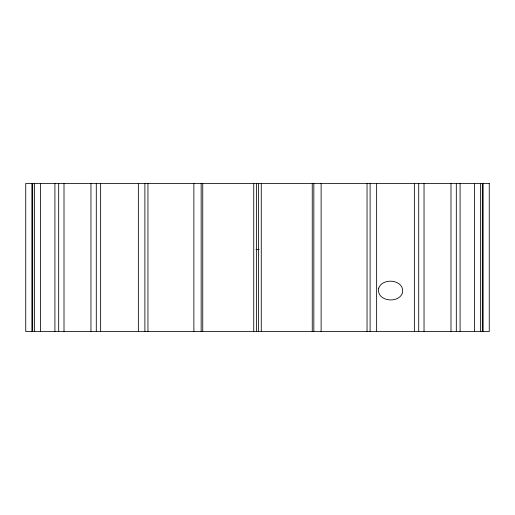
<?xml version="1.0" encoding="UTF-8"?>
<svg xmlns="http://www.w3.org/2000/svg" width="515" height="515" viewBox="0 0 515 515"><rect width="100%" height="100%" fill="white"/><g stroke="black" fill="none" stroke-linecap="round" stroke-linejoin="round"><path stroke-width="0.77" d="M255.923 249.588L259.077 249.588M483.102 183.456L483.102 331.544M482.33 183.456L482.33 331.544M480.379 183.456L480.379 331.544M474.437 183.456L474.437 331.544M460.088 183.456L460.088 331.544M456.316 183.456L456.316 331.544M450.992 183.456L450.992 331.544M424.038 183.456L424.038 331.544M418.708 183.456L418.708 331.544M414.363 183.456L414.363 331.544M376.639 183.456L376.639 331.544M370.111 183.456L370.111 331.544M367.041 183.456L367.041 331.544M321.122 183.456L321.122 331.544M313.841 183.456L313.841 331.544M312.251 183.456L312.251 331.544M261.266 183.456L261.266 331.544M258.44 183.456L258.44 331.544M256.56 183.456L256.56 331.544M253.734 183.456L253.734 331.544M202.749 183.456L202.749 331.544M201.159 183.456L201.159 331.544M193.878 183.456L193.878 331.544M147.96 183.456L147.96 331.544M144.889 183.456L144.889 331.544M138.361 183.456L138.361 331.544M100.637 183.456L100.637 331.544M96.292 183.456L96.292 331.544M90.962 183.456L90.962 331.544M64.008 183.456L64.008 331.544M58.684 183.456L58.684 331.544M54.912 183.456L54.912 331.544M40.563 183.456L40.563 331.544M34.621 183.456L34.621 331.544M32.67 183.456L32.67 331.544M31.898 183.456L31.898 331.544M378.718 288.13C375.963 301.191 398.269 304.275 402.434 293.003C405.189 279.941 382.883 276.858 378.718 288.13M489.25 183.456L25.75 183.456L25.75 331.544L489.25 331.544L489.25 183.456"/></g></svg>
